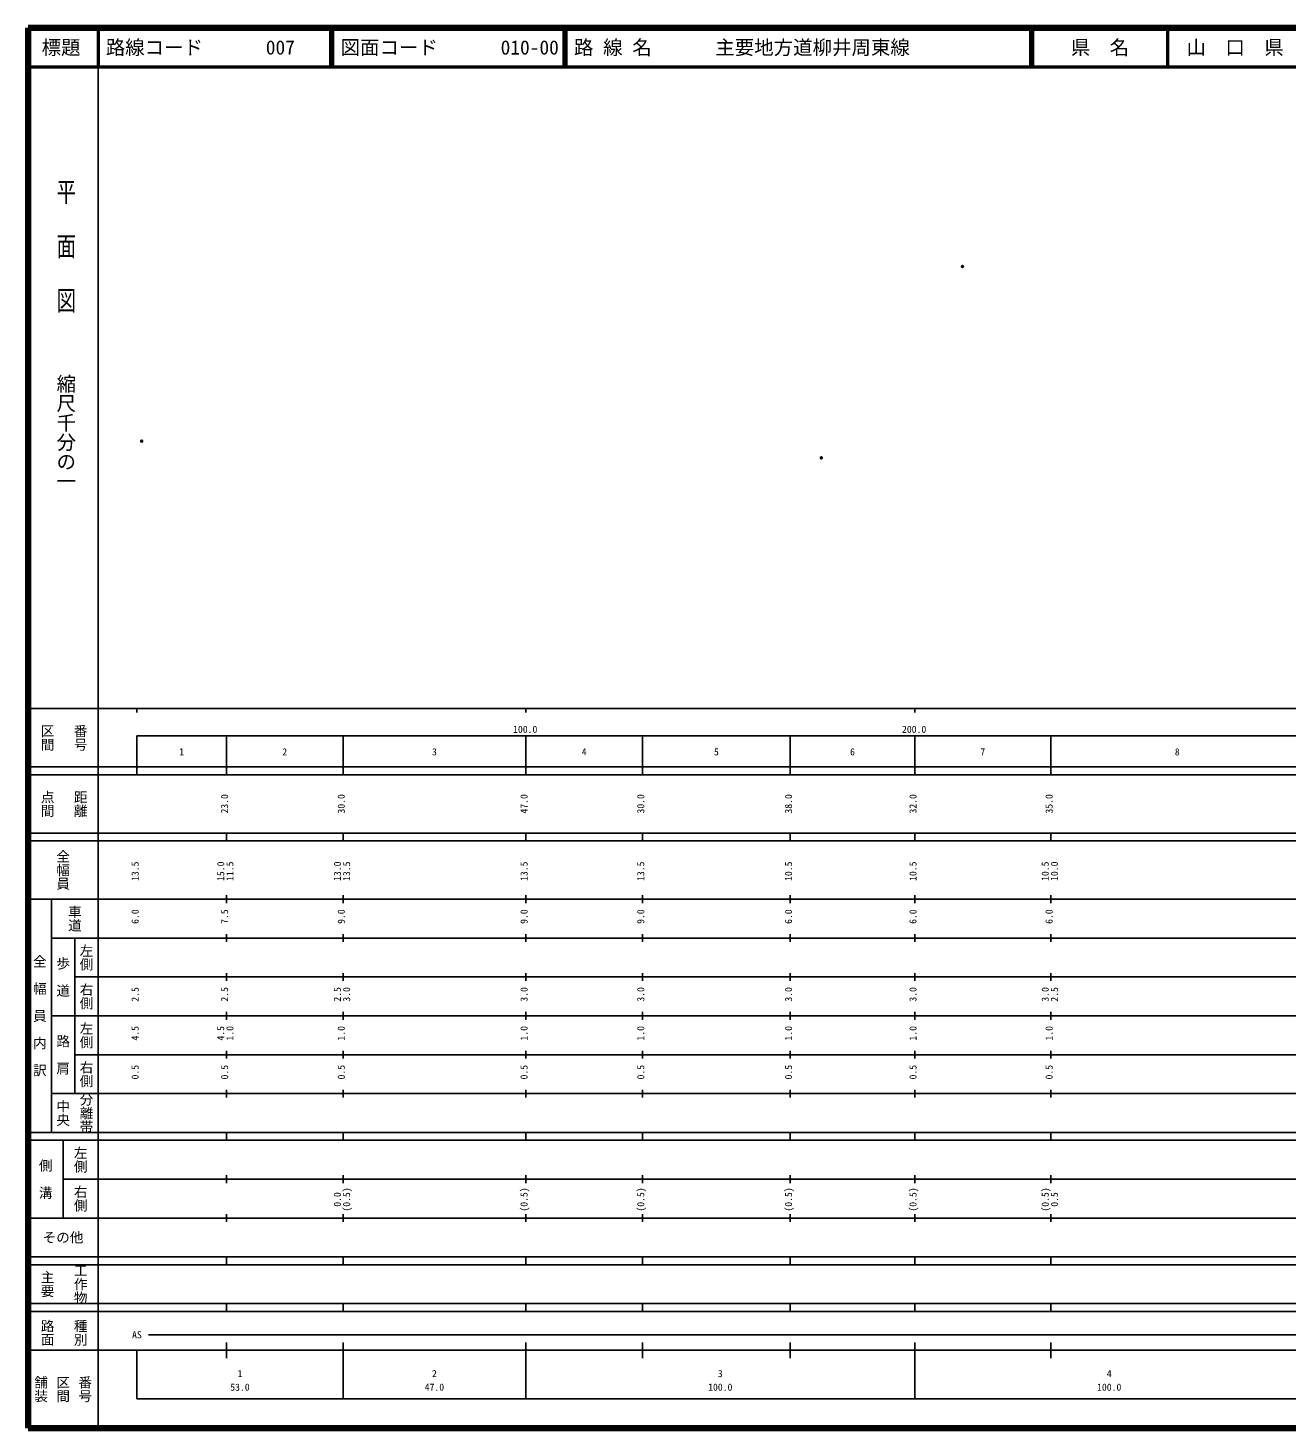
# Model space of a CAD drawing. Units: millimetres on the paper. Extents: x 40 to 680, y 20 to 380.
# Drawn here: x 40 to 363.7, y 20 to 380 of the extents above; entities that cross this region are included whole.
import ezdxf
from ezdxf.enums import TextEntityAlignment as Align

# ---------------------------------------------------------------- set-up
doc = ezdxf.new("R2010")
doc.units = ezdxf.units.MM
doc.header["$PDMODE"] = 32
doc.header["$PDSIZE"] = 0.5
doc.layers.add('M-OTRS', color=6, linetype='Continuous')
doc.layers.add('M-TTL-TXT', color=7, linetype='Continuous')
for name, color, linetype, lineweight in [('M-TTL', 2, 'Continuous', 140), ('M-TTL-BAND', 7, 'Continuous', 25), ('M-TTL-LINE', 7, 'Continuous', 50)]:
    doc.layers.add(name, color=color, linetype=linetype, lineweight=lineweight)
doc.styles.add('@ＭＳ ゴシック', font='')
doc.styles.add('ＭＳ ゴシック', font='')
doc.styles.get('@ＭＳ ゴシック').set_extended_font_data('@MS Gothic')
doc.styles.get('ＭＳ ゴシック').set_extended_font_data('MS Gothic')

msp = doc.modelspace()

# ---------------------------------------------------------------- linework, layer by layer
at = {"layer": 'M-OTRS'}
for p in [(280.253, 318.68), (69.229, 273.76), (243.985, 269.471)]:
    msp.add_point(p, dxfattribs=at)
at = {"layer": 'M-TTL'}
for p, q in [((40, 380), (40, 20)), ((680, 380), (40, 380)), ((40, 20), (680, 20))]:
    msp.add_line(p, q, dxfattribs=at)
at = {"layer": 'M-TTL-BAND'}
for p, q in [((58, 370), (58, 20)), ((40, 205), (579, 205)), ((68, 205), (68, 204)), ((168, 205), (168, 204)), ((268, 205), (268, 204)), ((68, 198), (579, 198)), ((68, 198), (68, 188)), ((91, 188), (91, 198)), ((121, 188), (121, 198)), ((168, 188), (168, 198)), ((198, 188), (198, 198)), ((236, 188), (236, 198)), ((268, 188), (268, 198)), ((303, 188), (303, 198)), ((40, 190), (579, 190)), ((40, 188), (579, 188)), ((40, 173), (579, 173)), ((91, 171), (91, 173)), ((121, 171), (121, 173)), ((168, 171), (168, 173)), ((198, 171), (198, 173)), ((236, 171), (236, 173)), ((268, 171), (268, 173)), ((303, 171), (303, 173)), ((40, 171), (579, 171)), ((40, 156), (579, 156)), ((46, 96), (46, 156)), ((91, 155), (91, 157)), ((121, 155), (121, 157)), ((168, 155), (168, 157)), ((198, 155), (198, 157)), ((236, 155), (236, 157)), ((268, 155), (268, 157)), ((303, 155), (303, 157)), ((46, 146), (579, 146)), ((52, 146), (52, 106)), ((91, 145), (91, 147)), ((121, 145), (121, 147)), ((168, 145), (168, 147)), ((198, 145), (198, 147)), ((236, 145), (236, 147)), ((268, 145), (268, 147)), ((303, 145), (303, 147)), ((91, 135), (91, 137)), ((121, 135), (121, 137)), ((168, 135), (168, 137)), ((198, 135), (198, 137)), ((236, 135), (236, 137)), ((268, 135), (268, 137)), ((303, 135), (303, 137)), ((52, 136), (579, 136)), ((46, 126), (579, 126)), ((91, 125), (91, 127)), ((121, 125), (121, 127)), ((168, 125), (168, 127)), ((198, 125), (198, 127)), ((236, 125), (236, 127)), ((268, 125), (268, 127)), ((303, 125), (303, 127)), ((52, 116), (579, 116)), ((91, 115), (91, 117)), ((121, 115), (121, 117)), ((168, 115), (168, 117)), ((198, 115), (198, 117)), ((236, 115), (236, 117)), ((268, 115), (268, 117)), ((303, 115), (303, 117)), ((46, 106), (579, 106)), ((91, 105), (91, 107)), ((121, 105), (121, 107)), ((168, 105), (168, 107)), ((198, 105), (198, 107)), ((236, 105), (236, 107)), ((268, 105), (268, 107)), ((303, 105), (303, 107)), ((40, 96), (579, 96)), ((40, 94), (579, 94)), ((49, 94), (49, 74)), ((91, 94), (91, 96)), ((121, 94), (121, 96)), ((168, 94), (168, 96)), ((198, 94), (198, 96)), ((236, 94), (236, 96)), ((268, 94), (268, 96)), ((303, 94), (303, 96)), ((49, 84), (579, 84)), ((91, 83), (91, 85)), ((121, 83), (121, 85)), ((168, 83), (168, 85)), ((198, 83), (198, 85)), ((236, 83), (236, 85)), ((268, 83), (268, 85)), ((303, 83), (303, 85)), ((40, 74), (579, 74)), ((91, 73), (91, 75)), ((121, 73), (121, 75)), ((168, 73), (168, 75)), ((198, 73), (198, 75)), ((236, 73), (236, 75)), ((268, 73), (268, 75)), ((303, 73), (303, 75)), ((40, 64), (579, 64)), ((40, 62), (579, 62)), ((91, 62), (91, 64)), ((121, 62), (121, 64)), ((168, 62), (168, 64)), ((198, 62), (198, 64)), ((236, 62), (236, 64)), ((268, 62), (268, 64)), ((303, 62), (303, 64)), ((40, 52), (579, 52)), ((91, 50), (91, 52)), ((121, 50), (121, 52)), ((168, 50), (168, 52)), ((198, 50), (198, 52)), ((236, 50), (236, 52)), ((268, 50), (268, 52)), ((303, 50), (303, 52)), ((40, 50), (579, 50)), ((71, 44), (565, 44)), ((40, 40), (579, 40)), ((68, 40), (68, 27.5)), ((91, 38), (91, 42)), ((121, 27.5), (121, 42)), ((168, 27.5), (168, 42)), ((198, 38), (198, 42)), ((236, 38), (236, 42)), ((268, 27.5), (268, 42)), ((303, 38), (303, 42)), ((68, 27.5), (579, 27.5))]:
    msp.add_line(p, q, dxfattribs=at)
at = {"layer": 'M-TTL-LINE'}
for p, q in [((58, 380), (58, 370)), ((117.75, 380), (117.75, 370)), ((118.25, 380), (118.25, 370)), ((177.75, 380), (177.75, 370)), ((178.25, 380), (178.25, 370)), ((297.75, 380), (297.75, 370)), ((298.25, 380), (298.25, 370)), ((333, 380), (333, 370)), ((40, 370), (680, 370))]:
    msp.add_line(p, q, dxfattribs=at)

# ---------------------------------------------------------------- texts
at = {"layer": 'M-TTL-BAND', "style": '@ＭＳ ゴシック', "width": 1.4}
msp.add_text('平  面  図', height=3.666, rotation=270, dxfattribs=at).set_placement((49.777, 306.475), align=Align.MIDDLE_RIGHT)
at = {"layer": 'M-TTL-BAND', "style": '@ＭＳ ゴシック'}
msp.add_text('縮尺千分の一', height=3.666, rotation=270, dxfattribs=at).set_placement((49.777, 261.03), align=Align.MIDDLE_RIGHT)
for s, p in [('区間', (45, 197.5)), ('番号', (53.5, 197.5)), ('点間', (45, 180.5)), ('距離', (53.5, 180.5)), ('全幅員', (49, 163.5)), ('車道', (52, 151)), ('左側', (55, 141)), ('全\u3000幅\u3000員\u3000内\u3000訳', (43, 126)), ('歩\u3000道', (49, 136)), ('右側', (55, 131)), ('左側', (55, 121)), ('路\u3000肩', (49, 116)), ('右側', (55, 111)), ('分離帯', (55, 101)), ('中央', (49, 101)), ('左側', (53.5, 89)), ('側\u3000溝', (44.5, 84)), ('右側', (53.5, 79)), ('工作物', (53.5, 57)), ('主要', (45, 57)), ('路面', (45, 44.5)), ('種別', (53.5, 44.5)), ('舗装', (43.333, 30)), ('区間', (49, 30)), ('番号', (54.667, 30))]:
    msp.add_text(s, height=2.566, rotation=270, dxfattribs=at).set_placement(p, align=Align.MIDDLE_CENTER)
at = {"layer": 'M-TTL-BAND', "style": 'ＭＳ ゴシック'}
for s, p in [('100.0', (167.844, 198.195)), ('200.0', (267.844, 198.195)), ('1', (79.5, 192.405)), ('2', (106, 192.405)), ('3', (144.5, 192.405)), ('4', (183, 192.405)), ('5', (217, 192.405)), ('6', (252, 192.405)), ('7', (285.5, 192.405)), ('8', (335.5, 192.405)), ('AS', (68, 42.5)), ('1', (94.5, 32.523)), ('2', (144.5, 32.523)), ('3', (218, 32.523)), ('4', (318, 32.523)), ('53.0', (94.5, 29.033)), ('47.0', (144.5, 29.033)), ('100.0', (218, 29.033)), ('100.0', (318, 29.033))]:
    msp.add_text(s, height=1.833, dxfattribs=at).set_placement(p, align=Align.BOTTOM_CENTER)
for s, p in [('23.0', (92, 180.5)), ('30.0', (122, 180.5)), ('47.0', (169, 180.5)), ('30.0', (199, 180.5)), ('38.0', (237, 180.5)), ('32.0', (269, 180.5)), ('35.0', (304, 180.5)), ('13.5', (69, 163.174)), ('15.0', (91, 163.174)), ('11.5', (93.37, 163.174)), ('13.0', (121, 163.174)), ('13.5', (123.37, 163.174)), ('13.5', (169, 163.174)), ('13.5', (199, 163.174)), ('10.5', (237, 163.174)), ('10.5', (269, 163.174)), ('10.5', (303, 163.174)), ('10.0', (305.37, 163.174)), ('6.0', (69, 151.5)), ('7.5', (92, 151.5)), ('9.0', (122, 151.5)), ('9.0', (169, 151.5)), ('9.0', (199, 151.5)), ('6.0', (237, 151.5)), ('6.0', (269, 151.5)), ('6.0', (304, 151.5)), ('2.5', (69, 131.5)), ('2.5', (92, 131.5)), ('2.5', (121, 131.5)), ('3.0', (123.37, 131.5)), ('3.0', (169, 131.5)), ('3.0', (199, 131.5)), ('3.0', (237, 131.5)), ('3.0', (269, 131.5)), ('3.0', (303, 131.5)), ('2.5', (305.37, 131.5)), ('4.5', (69, 121.5)), ('4.5', (91, 121.5)), ('1.0', (93.37, 121.5)), ('1.0', (122, 121.5)), ('1.0', (169, 121.5)), ('1.0', (199, 121.5)), ('1.0', (237, 121.5)), ('1.0', (269, 121.5)), ('1.0', (304, 121.5)), ('0.5', (69, 111.5)), ('0.5', (92, 111.5)), ('0.5', (122, 111.5)), ('0.5', (169, 111.5)), ('0.5', (199, 111.5)), ('0.5', (237, 111.5)), ('0.5', (269, 111.5)), ('0.5', (304, 111.5)), ('0.0', (121, 78.764)), ('(0.5)', (123.37, 78.764)), ('(0.5)', (169, 78.764)), ('(0.5)', (199, 78.764)), ('(0.5)', (237, 78.764)), ('(0.5)', (269, 78.764)), ('(0.5)', (303, 78.764)), ('0.5', (305.37, 78.764))]:
    msp.add_text(s, height=1.833, rotation=90, dxfattribs=at).set_placement(p, align=Align.BOTTOM_CENTER)
msp.add_text('その他', height=2.566, dxfattribs=at).set_placement((49, 69), align=Align.MIDDLE_CENTER)
at = {"layer": 'M-TTL-TXT', "style": 'ＭＳ ゴシック'}
for s, p in [('標題', (48.5, 375)), ('県\u3000名', (315.625, 375)), ('山\u3000口\u3000県', (350.375, 375))]:
    msp.add_text(s, height=3.666, dxfattribs=at).set_placement(p, align=Align.MIDDLE_CENTER)
for s, p in [('路線コード', (60, 375)), ('007', (101.142, 375)), ('007', (101.142, 375)), ('007', (101.142, 375)), ('図面コード', (120.38, 375)), ('010-00', (161.521, 375)), ('路 線 名', (180.38, 375)), ('主要地方道柳井周東線', (216.734, 375))]:
    msp.add_text(s, height=3.666, dxfattribs=at).set_placement(p, align=Align.MIDDLE_LEFT)

doc.saveas('drawing.dxf')
